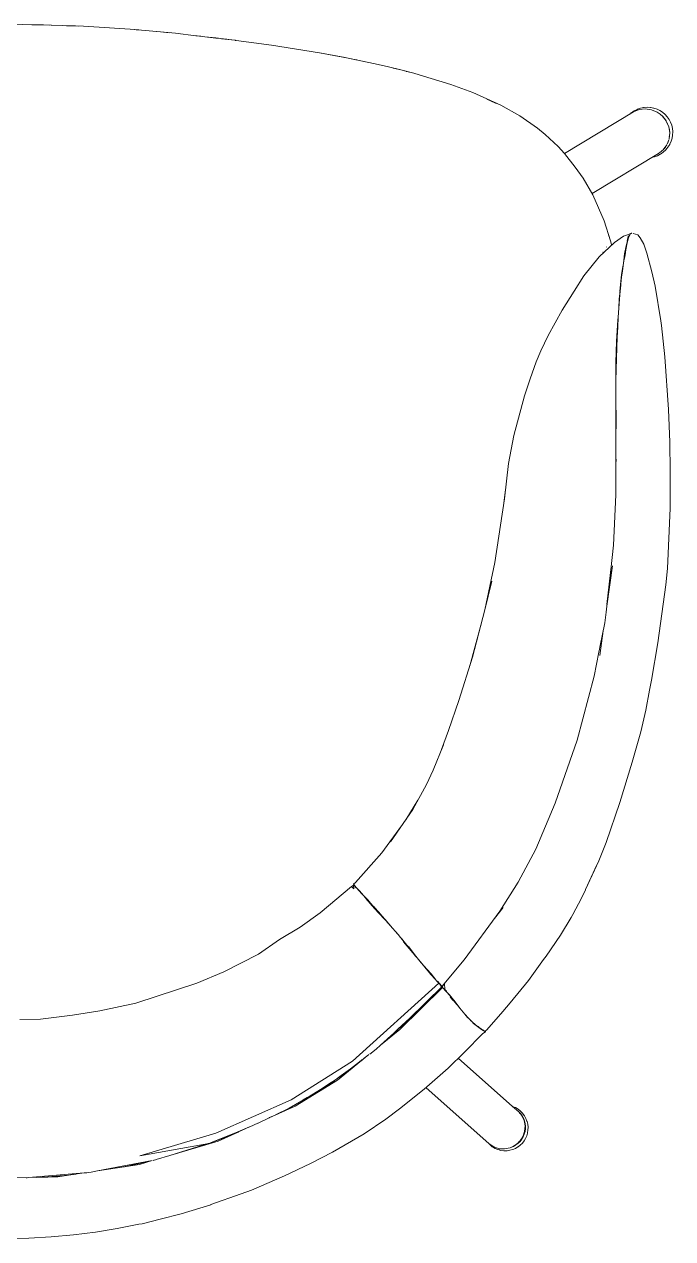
# Model space of a CAD drawing. Header units: millimetres. Extents: x 7998 to 72132, y -12523 to 5591.
# Drawn here: x 64995 to 65028.5, y -9745.3 to -9682.6 of the extents above; entities that cross this region are included whole.
import ezdxf

# ---------------------------------------------------------------- set-up
doc = ezdxf.new("R2010")
doc.units = ezdxf.units.MM
doc.layers.add('Xray_Furniture Temporary', color=23, linetype='Continuous', lineweight=15)

msp = doc.modelspace()

# ---------------------------------------------------------------- linework, layer by layer
at = {"layer": 'Xray_Furniture Temporary', "lineweight": 0}
for p, q in [((64994.451, -9682.589), (64995.412, -9682.609)), ((64995.721, -9682.618), (64995.412, -9682.609)), ((64995.721, -9682.618), (64996.023, -9682.618)), ((64996.418, -9682.636), (64995.751, -9682.618)), ((64996.322, -9682.633), (64996.023, -9682.618)), ((64996.43, -9682.639), (64996.418, -9682.636)), ((64998.092, -9682.688), (64996.43, -9682.639)), ((64997.676, -9682.67), (64997.217, -9682.662)), ((64997.676, -9682.67), (64997.834, -9682.681)), ((65000.498, -9682.847), (64998.092, -9682.688)), ((65000.498, -9682.847), (65000.701, -9682.863)), ((65000.727, -9682.866), (65000.701, -9682.863)), ((65000.82, -9682.871), (65000.727, -9682.866)), ((65000.937, -9682.882), (65000.82, -9682.871)), ((65000.951, -9682.883), (65000.937, -9682.882)), ((65001.083, -9682.897), (65000.951, -9682.883)), ((65002.839, -9683.052), (65001.083, -9682.897)), ((65001.484, -9682.932), (65002.071, -9682.973)), ((65002.071, -9682.973), (65002.53, -9683.024)), ((65002.839, -9683.052), (65003.899, -9683.177)), ((65003.972, -9683.185), (65003.899, -9683.177)), ((65004.086, -9683.199), (65003.972, -9683.185)), ((65004.115, -9683.202), (65004.086, -9683.199)), ((65004.156, -9683.206), (65004.115, -9683.202)), ((65004.357, -9683.23), (65004.156, -9683.206)), ((65004.923, -9683.283), (65004.357, -9683.23)), ((65004.357, -9683.23), (65004.932, -9683.299)), ((65004.923, -9683.283), (65005.268, -9683.334)), ((65005.063, -9683.312), (65004.932, -9683.299)), ((65005.063, -9683.312), (65005.223, -9683.334)), ((65005.223, -9683.334), (65005.268, -9683.334)), ((65005.396, -9683.353), (65005.223, -9683.334)), ((65005.287, -9683.334), (65005.268, -9683.334)), ((65005.287, -9683.334), (65005.333, -9683.341)), ((65005.396, -9683.353), (65005.333, -9683.341)), ((65005.333, -9683.341), (65005.49, -9683.357)), ((65005.396, -9683.353), (65005.443, -9683.36)), ((65005.562, -9683.373), (65005.443, -9683.36)), ((65005.562, -9683.373), (65005.49, -9683.357)), ((65005.606, -9683.379), (65005.562, -9683.373)), ((65005.739, -9683.394), (65005.606, -9683.379)), ((65005.757, -9683.397), (65005.739, -9683.394)), ((65005.932, -9683.417), (65005.757, -9683.397)), ((65005.937, -9683.418), (65005.932, -9683.417)), ((65005.977, -9683.423), (65005.937, -9683.418)), ((65007.806, -9683.673), (65005.977, -9683.423)), ((65010.292, -9684.071), (65007.806, -9683.673)), ((65010.292, -9684.071), (65011.522, -9684.295)), ((65010.292, -9684.071), (65011.765, -9684.334)), ((65011.522, -9684.295), (65013.157, -9684.64)), ((65012.169, -9684.423), (65011.765, -9684.334)), ((65012.169, -9684.423), (65012.215, -9684.431)), ((65012.215, -9684.431), (65012.334, -9684.459)), ((65013.157, -9684.64), (65012.334, -9684.459)), ((65013.236, -9684.656), (65013.157, -9684.64)), ((65013.788, -9684.773), (65013.236, -9684.656)), ((65014.557, -9684.954), (65013.788, -9684.773)), ((65014.557, -9684.954), (65014.093, -9684.851)), ((65015.026, -9685.082), (65014.557, -9684.954)), ((65014.557, -9684.954), (65014.936, -9685.065)), ((65014.767, -9685.022), (65014.874, -9685.047)), ((65014.936, -9685.065), (65015.026, -9685.082)), ((65015.026, -9685.082), (65015.157, -9685.122)), ((65015.443, -9685.194), (65015.157, -9685.122)), ((65017.072, -9685.695), (65015.443, -9685.194)), ((65018.209, -9686.12), (65017.072, -9685.695)), ((65018.209, -9686.12), (65018.938, -9686.446)), ((65018.934, -9686.456), (65019.35, -9686.643)), ((65019.652, -9686.775), (65018.938, -9686.446)), ((65019.421, -9686.674), (65019.35, -9686.643)), ((65019.652, -9686.775), (65020.639, -9687.322)), ((65021.558, -9687.96), (65020.639, -9687.322)), ((65026.515, -9687.119), (65022.95, -9689.261)), ((65026.356, -9687.214), (65026.401, -9687.173)), ((65026.413, -9687.163), (65026.401, -9687.173)), ((65026.548, -9687.067), (65026.413, -9687.163)), ((65026.515, -9687.119), (65026.807, -9686.997)), ((65026.696, -9686.991), (65026.548, -9687.067)), ((65026.714, -9686.983), (65026.696, -9686.991)), ((65026.714, -9686.983), (65026.871, -9686.927)), ((65026.807, -9686.997), (65027.123, -9686.957)), ((65027.033, -9686.892), (65026.871, -9686.927)), ((65027.033, -9686.892), (65027.057, -9686.889)), ((65027.057, -9686.889), (65027.222, -9686.876)), ((65027.123, -9686.957), (65027.442, -9687.001)), ((65027.222, -9686.876), (65027.388, -9686.886)), ((65027.388, -9686.886), (65027.411, -9686.89)), ((65027.551, -9686.917), (65027.411, -9686.89)), ((65027.442, -9687.001), (65027.741, -9687.126)), ((65027.551, -9686.917), (65027.572, -9686.921)), ((65027.729, -9686.974), (65027.572, -9686.921)), ((65027.879, -9687.046), (65027.729, -9686.974)), ((65027.741, -9687.126), (65027.846, -9687.206)), ((65027.888, -9687.234), (65027.846, -9687.206)), ((65027.888, -9687.234), (65027.872, -9687.226)), ((65028.017, -9687.138), (65027.879, -9687.046)), ((65027.886, -9687.237), (65027.888, -9687.234)), ((65027.932, -9687.272), (65027.888, -9687.234)), ((65027.888, -9687.234), (65027.902, -9687.248)), ((65027.932, -9687.272), (65028.001, -9687.324)), ((65028.001, -9687.324), (65028.198, -9687.574)), ((65028.144, -9687.246), (65028.017, -9687.138)), ((65028.03, -9687.362), (65028.115, -9687.456)), ((65028.144, -9687.246), (65028.151, -9687.254)), ((65028.151, -9687.254), (65028.261, -9687.375)), ((65021.945, -9688.276), (65021.558, -9687.96)), ((65028.115, -9687.456), (65028.08, -9687.425)), ((65028.115, -9687.456), (65028.108, -9687.461)), ((65028.198, -9687.574), (65028.115, -9687.456)), ((65028.115, -9687.456), (65028.138, -9687.499)), ((65028.203, -9687.581), (65028.206, -9687.587)), ((65028.279, -9687.728), (65028.206, -9687.587)), ((65028.206, -9687.587), (65028.334, -9687.88)), ((65028.279, -9687.728), (65028.246, -9687.678)), ((65028.354, -9687.51), (65028.261, -9687.375)), ((65028.269, -9687.732), (65028.279, -9687.728)), ((65028.334, -9687.88), (65028.279, -9687.728)), ((65028.279, -9687.728), (65028.293, -9687.787)), ((65028.334, -9687.88), (65028.369, -9688.033)), ((65028.334, -9687.88), (65028.385, -9688.191)), ((65028.369, -9688.033), (65028.349, -9687.977)), ((65028.43, -9687.655), (65028.354, -9687.51)), ((65028.486, -9687.809), (65028.43, -9687.655)), ((65028.486, -9687.809), (65028.522, -9687.969)), ((65028.522, -9687.969), (65028.539, -9688.131)), ((65022.618, -9688.897), (65021.945, -9688.276)), ((65028.34, -9688.552), (65028.248, -9688.792)), ((65028.34, -9688.552), (65028.309, -9688.655)), ((65028.309, -9688.655), (65028.316, -9688.614)), ((65028.354, -9688.505), (65028.352, -9688.52)), ((65028.384, -9688.205), (65028.354, -9688.505)), ((65028.354, -9688.505), (65028.38, -9688.349)), ((65028.369, -9688.033), (65028.358, -9688.035)), ((65028.38, -9688.349), (65028.364, -9688.402)), ((65028.369, -9688.033), (65028.368, -9688.095)), ((65028.385, -9688.191), (65028.369, -9688.033)), ((65028.37, -9688.348), (65028.38, -9688.349)), ((65028.38, -9688.349), (65028.375, -9688.296)), ((65028.38, -9688.349), (65028.384, -9688.205)), ((65028.385, -9688.201), (65028.384, -9688.205)), ((65028.385, -9688.201), (65028.385, -9688.191)), ((65028.46, -9688.633), (65028.508, -9688.474)), ((65028.508, -9688.474), (65028.534, -9688.31)), ((65028.534, -9688.31), (65028.54, -9688.144)), ((65028.54, -9688.144), (65028.539, -9688.131)), ((65022.948, -9689.258), (65022.618, -9688.897)), ((65027.886, -9689.202), (65027.802, -9689.268)), ((65027.886, -9689.202), (65027.951, -9689.156)), ((65027.916, -9689.299), (65028.051, -9689.203)), ((65027.951, -9689.156), (65027.931, -9689.167)), ((65027.951, -9689.156), (65027.948, -9689.153)), ((65027.985, -9689.125), (65027.951, -9689.156)), ((65027.951, -9689.156), (65027.963, -9689.142)), ((65028.05, -9689.073), (65027.985, -9689.125)), ((65028.238, -9688.818), (65028.05, -9689.073)), ((65028.051, -9689.203), (65028.173, -9689.089)), ((65028.09, -9689.019), (65028.163, -9688.931)), ((65028.163, -9688.931), (65028.137, -9688.955)), ((65028.16, -9688.928), (65028.163, -9688.931)), ((65028.163, -9688.931), (65028.205, -9688.863)), ((65028.163, -9688.931), (65028.176, -9688.902)), ((65028.173, -9689.089), (65028.19, -9689.073)), ((65028.19, -9689.073), (65028.295, -9688.945)), ((65028.248, -9688.792), (65028.309, -9688.655)), ((65028.309, -9688.655), (65028.285, -9688.695)), ((65028.383, -9688.804), (65028.295, -9688.945)), ((65028.309, -9688.655), (65028.302, -9688.652)), ((65028.383, -9688.804), (65028.393, -9688.784)), ((65028.393, -9688.784), (65028.46, -9688.633)), ((65023.502, -9689.972), (65022.948, -9689.258)), ((65027.802, -9689.268), (65024.371, -9691.33)), ((65027.579, -9689.445), (65027.467, -9689.469)), ((65027.579, -9689.445), (65027.594, -9689.441)), ((65027.594, -9689.441), (65027.751, -9689.385)), ((65027.751, -9689.385), (65027.898, -9689.309)), ((65027.898, -9689.309), (65027.916, -9689.299)), ((65023.502, -9689.972), (65023.908, -9690.535)), ((65024.409, -9691.395), (65023.908, -9690.535)), ((65025.006, -9692.751), (65024.409, -9691.395)), ((65025.006, -9692.751), (65025.326, -9693.774)), ((65025.213, -9693.462), (65025.233, -9693.53)), ((65025.993, -9693.544), (65025.525, -9693.858)), ((65025.993, -9693.544), (65026.254, -9693.447)), ((65026.243, -9693.563), (65026.192, -9693.757)), ((65026.249, -9693.624), (65026.192, -9693.892)), ((65026.309, -9693.496), (65026.243, -9693.563)), ((65026.353, -9693.403), (65026.249, -9693.624)), ((65026.353, -9693.403), (65026.254, -9693.447)), ((65026.393, -9693.384), (65026.353, -9693.403)), ((65026.393, -9693.384), (65026.415, -9693.387)), ((65026.393, -9693.384), (65026.398, -9693.394)), ((65026.415, -9693.387), (65026.403, -9693.4)), ((65026.419, -9693.399), (65026.403, -9693.4)), ((65026.415, -9693.387), (65026.419, -9693.399)), ((65026.504, -9693.394), (65026.735, -9693.467)), ((65026.735, -9693.467), (65026.863, -9693.616)), ((65027.044, -9693.956), (65026.863, -9693.616)), ((65025.525, -9693.858), (65024.747, -9694.603)), ((65025.122, -9694.094), (65025.111, -9694.099)), ((65025.112, -9694.103), (65025.123, -9694.097)), ((65025.385, -9693.972), (65025.326, -9693.774)), ((65025.374, -9693.977), (65025.385, -9693.972)), ((65025.375, -9693.981), (65025.385, -9693.972)), ((65025.385, -9693.972), (65025.415, -9693.963)), ((65026.142, -9694.04), (65026.05, -9694.447)), ((65026.083, -9694.394), (65026.116, -9694.229)), ((65026.102, -9694.347), (65026.153, -9694.075)), ((65026.116, -9694.229), (65026.145, -9694.09)), ((65026.142, -9694.04), (65026.195, -9693.762)), ((65026.145, -9694.09), (65026.153, -9694.075)), ((65026.153, -9694.075), (65026.171, -9693.974)), ((65026.171, -9693.974), (65026.192, -9693.892)), ((65026.195, -9693.762), (65026.192, -9693.757)), ((65026.223, -9693.746), (65026.195, -9693.762)), ((65026.221, -9693.721), (65026.229, -9693.716)), ((65027.044, -9693.956), (65027.211, -9694.413)), ((65024.747, -9694.603), (65023.954, -9695.584)), ((65024.937, -9694.366), (65024.945, -9694.362)), ((65024.949, -9694.369), (65024.937, -9694.374)), ((65026.019, -9694.808), (65025.98, -9695.058)), ((65026.05, -9694.447), (65025.988, -9694.925)), ((65025.988, -9694.925), (65026.01, -9694.806)), ((65026.01, -9694.806), (65026.048, -9694.586)), ((65026.057, -9694.587), (65026.019, -9694.808)), ((65026.048, -9694.586), (65026.083, -9694.394)), ((65026.092, -9694.395), (65026.057, -9694.587)), ((65026.102, -9694.347), (65026.092, -9694.395)), ((65027.211, -9694.413), (65027.458, -9695.378)), ((65025.891, -9695.52), (65025.814, -9696.401)), ((65025.891, -9695.52), (65025.964, -9695.108)), ((65025.892, -9695.651), (65025.964, -9695.108)), ((65025.941, -9695.339), (65025.901, -9695.653)), ((65025.98, -9695.058), (65025.941, -9695.339)), ((65025.964, -9695.108), (65025.971, -9695.056)), ((65025.971, -9695.056), (65025.988, -9694.925)), ((65027.634, -9696.12), (65027.458, -9695.378)), ((65023.444, -9696.384), (65023.954, -9695.584)), ((65025.892, -9695.651), (65025.803, -9696.507)), ((65025.856, -9696.066), (65025.825, -9696.382)), ((65025.851, -9696.052), (65025.856, -9696.066)), ((65025.863, -9695.999), (65025.856, -9696.066)), ((65025.863, -9695.999), (65025.858, -9695.978)), ((65025.901, -9695.653), (65025.863, -9695.999)), ((65027.92, -9697.919), (65027.634, -9696.12)), ((65023.444, -9696.384), (65022.827, -9697.36)), ((65025.781, -9696.799), (65025.805, -9696.515)), ((65025.789, -9696.647), (65025.781, -9696.799)), ((65025.805, -9696.515), (65025.789, -9696.647)), ((65025.825, -9696.382), (65025.79, -9696.8)), ((65025.805, -9696.515), (65025.803, -9696.507)), ((65025.812, -9696.541), (65025.805, -9696.515)), ((65022.11, -9698.664), (65022.827, -9697.36)), ((65025.717, -9697.73), (65025.748, -9697.25)), ((65025.757, -9697.251), (65025.726, -9697.731)), ((65025.748, -9697.25), (65025.781, -9696.799)), ((65025.79, -9696.8), (65025.757, -9697.251)), ((65025.704, -9697.887), (65025.643, -9698.959)), ((65025.704, -9697.887), (65025.69, -9698.234)), ((65025.726, -9697.731), (65025.698, -9698.235)), ((65025.704, -9697.887), (65025.717, -9697.73)), ((65027.92, -9697.919), (65027.952, -9698.158)), ((65021.723, -9699.471), (65022.11, -9698.664)), ((65025.685, -9698.319), (65025.643, -9699.301)), ((65025.698, -9698.235), (65025.673, -9698.76)), ((65025.685, -9698.319), (65025.69, -9698.234)), ((65028.133, -9699.771), (65027.952, -9698.158)), ((65025.643, -9698.959), (65025.594, -9700.08)), ((65025.646, -9699.229), (65025.653, -9699.269)), ((65025.673, -9698.76), (65025.652, -9699.302)), ((65021.481, -9700.028), (65021.723, -9699.471)), ((65025.633, -9699.857), (65025.619, -9700.421)), ((65025.643, -9699.301), (65025.633, -9699.857)), ((65025.652, -9699.317), (65025.633, -9699.857)), ((65025.652, -9699.302), (65025.651, -9699.311)), ((65025.651, -9699.311), (65025.652, -9699.317)), ((65028.133, -9699.771), (65028.325, -9702.489)), ((65021.166, -9700.906), (65021.481, -9700.028)), ((65025.594, -9700.08), (65025.602, -9701.154)), ((65025.619, -9700.421), (65025.609, -9700.991)), ((65020.874, -9701.789), (65021.166, -9700.906)), ((65025.609, -9700.991), (65025.602, -9701.565)), ((65025.609, -9700.991), (65025.602, -9701.154)), ((65025.602, -9701.154), (65025.602, -9701.565)), ((65020.33, -9703.831), (65020.874, -9701.789)), ((65025.602, -9701.565), (65025.599, -9702.144)), ((65025.599, -9702.144), (65025.597, -9702.726)), ((65025.597, -9702.726), (65025.595, -9702.752)), ((65025.595, -9702.752), (65025.597, -9703.311)), ((65025.596, -9704.488), (65025.623, -9702.535)), ((65028.325, -9702.489), (65028.39, -9704.175)), ((65025.597, -9703.311), (65025.596, -9704.488)), ((65020.33, -9703.831), (65020.058, -9705.284)), ((65028.39, -9704.175), (65028.409, -9705.692)), ((65025.598, -9704.658), (65025.595, -9704.803)), ((65025.595, -9704.865), (65025.595, -9704.803)), ((65025.595, -9704.865), (65025.597, -9705.019)), ((65025.596, -9704.488), (65025.598, -9704.658)), ((65019.841, -9707.109), (65020.058, -9705.284)), ((65025.597, -9705.278), (65025.595, -9705.219)), ((65025.595, -9706.903), (65025.595, -9705.29)), ((65025.597, -9705.019), (65025.597, -9705.208)), ((65025.621, -9705.06), (65025.597, -9705.208)), ((65025.597, -9705.278), (65025.621, -9705.12)), ((65028.403, -9707.589), (65028.409, -9705.692)), ((65019.895, -9706.655), (65019.789, -9707.452)), ((65019.348, -9710.395), (65019.841, -9707.109)), ((65025.475, -9709.508), (65025.595, -9706.903)), ((65028.403, -9707.589), (65028.263, -9710.708)), ((65025.475, -9709.508), (65025.256, -9711.572)), ((65019.348, -9710.395), (65018.836, -9712.846)), ((65025.423, -9710.568), (65025.127, -9712.655)), ((65025.373, -9710.471), (65025.138, -9712.575)), ((65025.373, -9710.471), (65025.342, -9710.823)), ((65025.342, -9710.823), (65025.264, -9711.573)), ((65028.179, -9711.561), (65028.263, -9710.708)), ((65018.836, -9712.846), (65019.19, -9711.369)), ((65025.256, -9711.572), (65025.138, -9712.575)), ((65025.264, -9711.573), (65025.171, -9712.346)), ((65028.179, -9711.561), (65027.775, -9714.557)), ((65018.836, -9712.846), (65018.185, -9715.3)), ((65025.093, -9712.964), (65025.028, -9713.514)), ((65025.127, -9712.655), (65025.093, -9712.964)), ((65018.655, -9713.528), (65018.049, -9715.736)), ((65024.78, -9714.77), (65025.028, -9713.514)), ((65024.947, -9713.927), (65024.766, -9715.206)), ((65024.761, -9714.875), (65024.729, -9715.029)), ((65024.78, -9714.77), (65024.761, -9714.875)), ((65027.775, -9714.557), (65027.441, -9716.485)), ((65017.489, -9717.534), (65018.185, -9715.3)), ((65024.484, -9716.269), (65024.729, -9715.029)), ((65024.484, -9716.269), (65023.603, -9719.59)), ((65027.441, -9716.485), (65027.345, -9717.007)), ((65027.345, -9717.007), (65027.143, -9718.025)), ((65017.489, -9717.534), (65016.96, -9719.081)), ((65026.893, -9719.151), (65027.143, -9718.025)), ((65016.594, -9720.071), (65016.96, -9719.081)), ((65026.446, -9720.725), (65026.893, -9719.151)), ((65016.692, -9719.832), (65016.163, -9721.136)), ((65023.603, -9719.59), (65022.462, -9722.847)), ((65016.163, -9721.136), (65015.822, -9721.872)), ((65026.446, -9720.725), (65025.81, -9722.798)), ((65015.115, -9723.161), (65015.822, -9721.872)), ((65015.373, -9722.69), (65014.744, -9723.699)), ((65021.473, -9725.219), (65022.462, -9722.847)), ((65025.093, -9724.879), (65025.81, -9722.798)), ((65013.961, -9724.834), (65015.115, -9723.161)), ((65014.532, -9724.006), (65013.503, -9725.412)), ((65025.093, -9724.879), (65024.729, -9725.821)), ((65013.503, -9725.412), (65012.154, -9726.944)), ((65020.554, -9726.92), (65021.473, -9725.219)), ((65024.033, -9727.309), (65024.729, -9725.821)), ((65024.033, -9727.309), (65024.623, -9726.034)), ((65011.942, -9727.139), (65010.322, -9728.507)), ((65012.042, -9727.074), (65011.942, -9727.139)), ((65011.942, -9727.139), (65012.055, -9727.268)), ((65012.042, -9727.074), (65012.061, -9727.078)), ((65012.055, -9727.268), (65012.042, -9727.074)), ((65012.057, -9727.089), (65012.042, -9727.074)), ((65012.154, -9726.944), (65012.047, -9727.029)), ((65012.067, -9727.064), (65012.047, -9727.029)), ((65012.057, -9727.089), (65012.061, -9727.078)), ((65012.079, -9727.104), (65012.057, -9727.089)), ((65012.061, -9727.078), (65012.079, -9727.104)), ((65012.086, -9727.098), (65012.061, -9727.078)), ((65012.067, -9727.064), (65012.094, -9727.099)), ((65012.067, -9727.072), (65012.067, -9727.064)), ((65012.067, -9727.072), (65012.094, -9727.099)), ((65012.086, -9727.098), (65012.067, -9727.072)), ((65012.071, -9727.059), (65012.164, -9727.175)), ((65012.079, -9727.104), (65012.107, -9727.136)), ((65012.087, -9727.105), (65012.086, -9727.098)), ((65012.13, -9727.15), (65012.087, -9727.105)), ((65012.094, -9727.099), (65012.119, -9727.119)), ((65012.181, -9727.208), (65012.107, -9727.136)), ((65012.119, -9727.119), (65012.145, -9727.152)), ((65012.133, -9727.152), (65012.13, -9727.15)), ((65012.138, -9727.158), (65012.133, -9727.152)), ((65012.181, -9727.208), (65012.138, -9727.158)), ((65012.145, -9727.152), (65012.149, -9727.156)), ((65012.22, -9727.233), (65012.164, -9727.175)), ((65012.164, -9727.175), (65012.193, -9727.198)), ((65012.193, -9727.198), (65012.22, -9727.233)), ((65012.313, -9727.347), (65012.213, -9727.239)), ((65012.22, -9727.233), (65012.32, -9727.341)), ((65012.313, -9727.347), (65012.22, -9727.233)), ((65012.357, -9727.392), (65012.313, -9727.347)), ((65012.32, -9727.341), (65012.365, -9727.386)), ((65012.438, -9727.482), (65012.357, -9727.392)), ((65012.365, -9727.386), (65012.444, -9727.476)), ((65012.46, -9727.513), (65012.438, -9727.482)), ((65012.444, -9727.476), (65012.594, -9727.639)), ((65012.46, -9727.513), (65012.507, -9727.566)), ((65019.603, -9728.419), (65020.554, -9726.92)), ((65024.025, -9727.323), (65023.832, -9727.741)), ((65024.025, -9727.323), (65024.033, -9727.309)), ((65012.536, -9727.598), (65012.507, -9727.566)), ((65012.587, -9727.646), (65012.536, -9727.598)), ((65012.536, -9727.598), (65012.675, -9727.757)), ((65012.69, -9727.761), (65012.587, -9727.646)), ((65012.594, -9727.639), (65012.763, -9727.825)), ((65012.675, -9727.757), (65012.684, -9727.767)), ((65012.684, -9727.767), (65012.828, -9727.917)), ((65012.684, -9727.767), (65013.131, -9728.277)), ((65012.729, -9727.801), (65012.69, -9727.761)), ((65012.756, -9727.831), (65012.729, -9727.801)), ((65012.756, -9727.831), (65013.131, -9728.277)), ((65012.864, -9727.941), (65012.756, -9727.831)), ((65012.763, -9727.825), (65012.864, -9727.941)), ((65012.908, -9727.998), (65012.828, -9727.917)), ((65012.907, -9727.981), (65012.864, -9727.941)), ((65012.914, -9727.992), (65012.907, -9727.981)), ((65012.908, -9727.998), (65012.94, -9728.034)), ((65012.914, -9727.992), (65012.942, -9728.021)), ((65013.133, -9728.248), (65012.94, -9728.034)), ((65012.94, -9728.034), (65013.05, -9728.142)), ((65012.942, -9728.021), (65012.946, -9728.028)), ((65012.946, -9728.028), (65013.05, -9728.142)), ((65013.05, -9728.142), (65013.086, -9728.178)), ((65023.832, -9727.741), (65023.371, -9728.586)), ((65009.289, -9729.253), (65010.322, -9728.507)), ((65013.086, -9728.178), (65013.139, -9728.241)), ((65013.879, -9729.098), (65013.131, -9728.277)), ((65013.33, -9728.467), (65013.133, -9728.248)), ((65013.139, -9728.241), (65013.337, -9728.461)), ((65013.527, -9728.687), (65013.33, -9728.467)), ((65013.337, -9728.461), (65013.533, -9728.681)), ((65013.424, -9728.55), (65013.337, -9728.461)), ((65013.533, -9728.681), (65013.424, -9728.55)), ((65013.717, -9728.902), (65013.527, -9728.687)), ((65013.533, -9728.681), (65013.676, -9728.843)), ((65019.603, -9728.419), (65017.77, -9730.943)), ((65019.21, -9728.959), (65019.773, -9728.231)), ((65022.74, -9729.664), (65023.284, -9728.739)), ((65023.284, -9728.739), (65023.371, -9728.586)), ((65008.216, -9729.887), (65009.289, -9729.253)), ((65013.867, -9729.075), (65013.676, -9728.843)), ((65013.867, -9729.075), (65013.717, -9728.902)), ((65013.82, -9729.033), (65013.867, -9729.075)), ((65013.874, -9729.081), (65013.867, -9729.075)), ((65013.895, -9729.106), (65013.874, -9729.081)), ((65013.925, -9729.14), (65013.879, -9729.098)), ((65013.879, -9729.098), (65014.057, -9729.293)), ((65013.914, -9729.119), (65013.895, -9729.106)), ((65013.925, -9729.14), (65013.895, -9729.106)), ((65014.057, -9729.293), (65013.947, -9729.161)), ((65014.206, -9729.468), (65014.057, -9729.293)), ((65007.132, -9730.643), (65008.216, -9729.887)), ((65014.344, -9729.632), (65014.206, -9729.468)), ((65014.304, -9729.571), (65014.206, -9729.468)), ((65014.304, -9729.571), (65014.35, -9729.626)), ((65014.474, -9729.789), (65014.344, -9729.632)), ((65014.35, -9729.626), (65014.367, -9729.644)), ((65014.367, -9729.644), (65014.48, -9729.783)), ((65014.57, -9729.906), (65014.474, -9729.789)), ((65014.48, -9729.783), (65014.534, -9729.849)), ((65014.534, -9729.849), (65014.73, -9730.087)), ((65014.598, -9729.936), (65014.57, -9729.906)), ((65014.599, -9729.942), (65014.598, -9729.936)), ((65014.978, -9730.406), (65014.599, -9729.942)), ((65014.624, -9730.013), (65014.978, -9730.406)), ((65014.624, -9730.013), (65015.114, -9730.573)), ((65022.74, -9729.664), (65021.997, -9730.747)), ((65005.338, -9731.549), (65007.132, -9730.643)), ((65014.984, -9730.4), (65014.73, -9730.087)), ((65015.216, -9730.676), (65014.884, -9730.25)), ((65015.114, -9730.573), (65014.978, -9730.406)), ((65014.984, -9730.4), (65015.121, -9730.567)), ((65015.12, -9730.584), (65015.114, -9730.573)), ((65015.256, -9730.745), (65015.12, -9730.584)), ((65015.121, -9730.567), (65015.216, -9730.676)), ((65015.216, -9730.676), (65015.262, -9730.739)), ((65015.326, -9730.831), (65015.256, -9730.745)), ((65015.262, -9730.739), (65015.405, -9730.912)), ((65015.326, -9730.831), (65015.969, -9731.6)), ((65015.405, -9730.912), (65015.547, -9731.084)), ((65015.547, -9731.084), (65015.593, -9731.139)), ((65015.593, -9731.139), (65015.667, -9731.23)), ((65016.054, -9731.653), (65015.667, -9731.23)), ((65015.805, -9731.392), (65015.667, -9731.23)), ((65016.622, -9732.297), (65017.77, -9730.943)), ((65021.088, -9731.997), (65021.866, -9730.922)), ((65021.997, -9730.747), (65021.866, -9730.922)), ((65005.338, -9731.549), (65003.942, -9732.133)), ((65015.805, -9731.392), (65015.818, -9731.408)), ((65015.818, -9731.408), (65016.053, -9731.684)), ((65016.046, -9731.69), (65015.969, -9731.6)), ((65016.101, -9731.757), (65016.046, -9731.69)), ((65016.053, -9731.684), (65016.149, -9731.795)), ((65016.054, -9731.653), (65016.304, -9731.97)), ((65016.054, -9731.653), (65016.232, -9731.89)), ((65016.142, -9731.801), (65016.101, -9731.757)), ((65016.168, -9731.831), (65016.142, -9731.801)), ((65016.149, -9731.795), (65016.232, -9731.89)), ((65016.451, -9732.139), (65016.168, -9731.831)), ((65016.232, -9731.89), (65016.304, -9731.97)), ((65001.905, -9732.817), (65003.942, -9732.133)), ((65016.451, -9732.139), (65011.996, -9736.169)), ((65016.636, -9732.363), (65014.445, -9734.531)), ((65016.579, -9732.37), (65015.85, -9733.074)), ((65016.379, -9732.045), (65016.371, -9732.053)), ((65016.379, -9732.045), (65016.502, -9732.168)), ((65016.566, -9732.276), (65016.451, -9732.139)), ((65016.502, -9732.168), (65016.578, -9732.256)), ((65016.562, -9732.333), (65016.575, -9732.315)), ((65016.578, -9732.332), (65016.562, -9732.333)), ((65016.57, -9732.275), (65016.566, -9732.276)), ((65016.578, -9732.256), (65016.57, -9732.275)), ((65016.57, -9732.275), (65016.574, -9732.279)), ((65016.574, -9732.279), (65016.598, -9732.272)), ((65016.575, -9732.315), (65016.577, -9732.283)), ((65016.575, -9732.315), (65016.578, -9732.332)), ((65016.622, -9732.297), (65016.577, -9732.283)), ((65016.598, -9732.272), (65016.578, -9732.256)), ((65016.578, -9732.332), (65016.579, -9732.37)), ((65016.622, -9732.297), (65016.598, -9732.272)), ((65016.609, -9732.328), (65016.639, -9732.359)), ((65016.636, -9732.363), (65016.609, -9732.328)), ((65016.723, -9732.178), (65016.613, -9732.324)), ((65016.613, -9732.324), (65016.627, -9732.334)), ((65016.627, -9732.334), (65016.723, -9732.178)), ((65016.639, -9732.359), (65016.636, -9732.363)), ((65016.639, -9732.359), (65016.852, -9732.585)), ((65016.743, -9732.155), (65016.77, -9732.464)), ((65016.77, -9732.464), (65016.843, -9732.562)), ((65021.088, -9731.997), (65020.139, -9733.154)), ((64998.942, -9733.564), (65000.801, -9733.173)), ((65001.905, -9732.817), (65000.801, -9733.173)), ((65015.85, -9733.074), (65015.716, -9733.206)), ((65016.843, -9732.562), (65016.891, -9732.618)), ((65016.852, -9732.585), (65016.997, -9732.757)), ((65016.891, -9732.618), (65016.944, -9732.68)), ((65016.944, -9732.68), (65017.003, -9732.75)), ((65017.061, -9732.834), (65016.997, -9732.757)), ((65017.003, -9732.75), (65017.067, -9732.827)), ((65017.2, -9733.034), (65017.046, -9732.859)), ((65017.13, -9732.919), (65017.061, -9732.834)), ((65017.067, -9732.827), (65017.136, -9732.913)), ((65017.136, -9732.913), (65017.204, -9732.997)), ((65017.197, -9733.003), (65017.204, -9732.997)), ((65017.2, -9733.034), (65017.212, -9733.022)), ((65017.201, -9733.008), (65017.207, -9733.002)), ((65017.206, -9733.013), (65017.201, -9733.008)), ((65017.203, -9733.037), (65017.212, -9733.022)), ((65017.368, -9733.219), (65017.203, -9733.037)), ((65017.212, -9733.022), (65017.206, -9733.013)), ((65017.207, -9733.002), (65017.211, -9732.998)), ((65017.211, -9733.007), (65017.222, -9733.012)), ((65017.212, -9733.022), (65017.218, -9733.015)), ((65017.285, -9733.114), (65017.212, -9733.022)), ((65017.218, -9733.015), (65017.225, -9733.016)), ((65017.225, -9733.016), (65017.291, -9733.107)), ((65017.368, -9733.219), (65017.285, -9733.114)), ((65017.459, -9733.32), (65017.291, -9733.107)), ((65019.755, -9733.611), (65020.139, -9733.154)), ((64997.526, -9733.798), (64995.864, -9734.001)), ((64997.526, -9733.798), (64998.942, -9733.564)), ((65015.716, -9733.206), (65014.947, -9733.946)), ((65015.35, -9733.567), (65014.953, -9733.953)), ((65015.716, -9733.206), (65015.35, -9733.567)), ((65017.408, -9733.269), (65017.368, -9733.219)), ((65017.408, -9733.269), (65017.413, -9733.276)), ((65017.545, -9733.428), (65017.413, -9733.276)), ((65017.459, -9733.32), (65017.545, -9733.428)), ((65017.545, -9733.428), (65017.63, -9733.534)), ((65017.63, -9733.534), (65017.715, -9733.638)), ((65017.715, -9733.638), (65017.797, -9733.735)), ((65017.797, -9733.735), (65017.875, -9733.825)), ((65017.873, -9733.836), (65017.797, -9733.735)), ((65019.755, -9733.611), (65018.931, -9734.545)), ((64995.864, -9734.001), (64994.805, -9734.012)), ((65014.543, -9734.338), (65014.122, -9734.721)), ((65014.338, -9734.512), (65014.537, -9734.331)), ((65014.537, -9734.331), (65014.947, -9733.946)), ((65014.953, -9733.953), (65014.543, -9734.338)), ((65017.945, -9733.915), (65017.873, -9733.836)), ((65017.941, -9733.919), (65017.873, -9733.836)), ((65018.017, -9733.992), (65017.941, -9733.919)), ((65018.017, -9733.992), (65017.945, -9733.915)), ((65017.951, -9733.909), (65018.023, -9733.985)), ((65018.023, -9733.985), (65018.093, -9734.056)), ((65018.155, -9734.128), (65018.087, -9734.063)), ((65018.093, -9734.056), (65018.161, -9734.122)), ((65018.221, -9734.189), (65018.155, -9734.128)), ((65018.249, -9734.233), (65018.155, -9734.128)), ((65018.161, -9734.122), (65018.227, -9734.183)), ((65018.285, -9734.246), (65018.221, -9734.189)), ((65018.227, -9734.183), (65018.291, -9734.239)), ((65018.659, -9734.542), (65018.249, -9734.233)), ((65018.348, -9734.298), (65018.285, -9734.246)), ((65018.291, -9734.239), (65018.354, -9734.292)), ((65018.411, -9734.348), (65018.348, -9734.298)), ((65018.354, -9734.292), (65018.417, -9734.341)), ((65018.472, -9734.393), (65018.411, -9734.348)), ((65018.417, -9734.341), (65018.478, -9734.387)), ((65018.53, -9734.435), (65018.472, -9734.393)), ((65018.478, -9734.387), (65018.536, -9734.429)), ((65018.585, -9734.473), (65018.53, -9734.435)), ((65018.536, -9734.429), (65018.591, -9734.467)), ((65014.445, -9734.531), (65013.443, -9735.346)), ((65013.965, -9734.86), (65013.443, -9735.346)), ((65014.122, -9734.721), (65013.965, -9734.86)), ((65014.338, -9734.512), (65014.122, -9734.721)), ((65018.73, -9734.745), (65017.78, -9735.71)), ((65018.637, -9734.507), (65018.585, -9734.473)), ((65018.591, -9734.467), (65018.599, -9734.472)), ((65018.599, -9734.472), (65018.627, -9734.493)), ((65018.683, -9734.536), (65018.627, -9734.493)), ((65018.683, -9734.536), (65018.637, -9734.507)), ((65018.867, -9734.655), (65018.659, -9734.542)), ((65018.724, -9734.561), (65018.683, -9734.536)), ((65018.759, -9734.58), (65018.724, -9734.561)), ((65018.867, -9734.655), (65018.73, -9734.745)), ((65018.784, -9734.593), (65018.759, -9734.58)), ((65018.84, -9734.628), (65018.784, -9734.593)), ((65018.848, -9734.62), (65018.931, -9734.545)), ((65018.848, -9734.62), (65018.867, -9734.655)), ((65012.892, -9735.802), (65013.221, -9735.551)), ((65013.437, -9735.35), (65013.221, -9735.551)), ((65011.996, -9736.169), (65008.817, -9738.163)), ((65012.842, -9735.835), (65011.217, -9737.156)), ((65012.366, -9736.207), (65011.217, -9737.156)), ((65011.894, -9736.56), (65012.361, -9736.2)), ((65011.894, -9736.56), (65012.366, -9736.207)), ((65012.366, -9736.207), (65011.899, -9736.568)), ((65012.361, -9736.2), (65012.473, -9736.11)), ((65012.475, -9736.119), (65012.366, -9736.207)), ((65012.616, -9736.003), (65012.483, -9736.113)), ((65012.483, -9736.113), (65012.62, -9736.008)), ((65017.78, -9735.71), (65016.931, -9736.528)), ((65020.26, -9738.508), (65017.461, -9736.018)), ((65011.41, -9736.926), (65010.893, -9737.284)), ((65011.194, -9737.065), (65011.405, -9736.919)), ((65011.405, -9736.919), (65011.894, -9736.56)), ((65011.899, -9736.568), (65011.41, -9736.926)), ((65016.931, -9736.528), (65015.691, -9737.62)), ((65011.217, -9737.156), (65009.026, -9738.503)), ((65011.217, -9737.156), (65009.366, -9738.221)), ((65010.337, -9737.635), (65010.888, -9737.276)), ((65010.893, -9737.284), (65010.341, -9737.642)), ((65010.888, -9737.276), (65010.973, -9737.218)), ((65010.973, -9737.218), (65011.107, -9737.13)), ((65011.107, -9737.13), (65011.194, -9737.065)), ((65019.052, -9740.451), (65015.781, -9737.541)), ((65008.817, -9738.163), (65004.935, -9739.901)), ((65009.448, -9738.174), (65009.644, -9738.054)), ((65009.644, -9738.054), (65009.746, -9737.995)), ((65009.746, -9737.995), (65010.337, -9737.635)), ((65010.341, -9737.642), (65009.82, -9737.96)), ((65014.425, -9738.643), (65015.691, -9737.62)), ((65007.685, -9739.108), (65009.026, -9738.503)), ((65008.005, -9738.948), (65008.725, -9738.609)), ((65008.725, -9738.609), (65009.366, -9738.221)), ((65013.714, -9739.167), (65014.425, -9738.643)), ((65020.268, -9738.51), (65020.26, -9738.508)), ((65020.405, -9738.568), (65020.268, -9738.51)), ((65020.467, -9738.692), (65020.268, -9738.51)), ((65020.405, -9738.568), (65020.418, -9738.574)), ((65020.418, -9738.574), (65020.547, -9738.649)), ((65020.467, -9738.692), (65020.479, -9738.699)), ((65020.479, -9738.699), (65020.471, -9738.696)), ((65020.478, -9738.701), (65020.479, -9738.699)), ((65020.479, -9738.699), (65020.589, -9738.785)), ((65020.548, -9738.764), (65020.479, -9738.699)), ((65020.479, -9738.699), (65020.511, -9738.731)), ((65020.547, -9738.649), (65020.665, -9738.741)), ((65020.568, -9738.779), (65020.548, -9738.764)), ((65020.568, -9738.779), (65020.584, -9738.791)), ((65020.589, -9738.785), (65020.584, -9738.791)), ((65020.584, -9738.791), (65020.615, -9738.828)), ((65020.589, -9738.785), (65020.686, -9738.885)), ((65020.615, -9738.828), (65020.629, -9738.851)), ((65020.686, -9738.885), (65020.615, -9738.828)), ((65020.665, -9738.741), (65020.679, -9738.753)), ((65020.679, -9738.753), (65020.783, -9738.861)), ((65006.693, -9739.557), (65007.094, -9739.376)), ((65007.111, -9739.368), (65007.682, -9739.1)), ((65007.111, -9739.368), (65007.654, -9739.123)), ((65007.685, -9739.108), (65007.654, -9739.123)), ((65007.682, -9739.1), (65007.706, -9739.088)), ((65007.988, -9738.956), (65007.685, -9739.108)), ((65007.706, -9739.088), (65007.988, -9738.956)), ((65012.588, -9739.927), (65013.714, -9739.167)), ((65020.629, -9738.851), (65020.673, -9738.896)), ((65020.686, -9738.885), (65020.673, -9738.896)), ((65020.673, -9738.896), (65020.719, -9738.959)), ((65020.768, -9738.997), (65020.686, -9738.885)), ((65020.686, -9738.885), (65020.731, -9738.965)), ((65020.736, -9738.978), (65020.719, -9738.959)), ((65020.719, -9738.959), (65020.731, -9738.965)), ((65020.731, -9738.965), (65020.736, -9738.978)), ((65020.741, -9738.989), (65020.736, -9738.978)), ((65020.746, -9738.99), (65020.741, -9738.989)), ((65020.754, -9739.007), (65020.746, -9738.99)), ((65020.746, -9738.99), (65020.762, -9739.002)), ((65020.821, -9739.128), (65020.754, -9739.007)), ((65020.859, -9739.235), (65020.754, -9739.007)), ((65020.762, -9739.002), (65020.768, -9738.997)), ((65020.762, -9739.002), (65020.821, -9739.128)), ((65020.768, -9738.997), (65020.836, -9739.12)), ((65020.836, -9739.12), (65020.782, -9739.046)), ((65020.783, -9738.861), (65020.871, -9738.981)), ((65020.821, -9739.128), (65020.836, -9739.12)), ((65020.859, -9739.235), (65020.821, -9739.128)), ((65020.821, -9739.128), (65020.879, -9739.253)), ((65020.836, -9739.12), (65020.887, -9739.251)), ((65020.836, -9739.12), (65020.858, -9739.208)), ((65020.864, -9739.242), (65020.859, -9739.235)), ((65020.911, -9739.517), (65020.864, -9739.242)), ((65020.871, -9738.981), (65020.883, -9738.998)), ((65020.887, -9739.251), (65020.879, -9739.253)), ((65020.879, -9739.253), (65020.903, -9739.391)), ((65020.903, -9739.391), (65020.879, -9739.293)), ((65020.883, -9738.998), (65020.955, -9739.129)), ((65020.887, -9739.251), (65020.92, -9739.388)), ((65020.92, -9739.388), (65020.888, -9739.302)), ((65020.92, -9739.388), (65020.903, -9739.391)), ((65020.917, -9739.53), (65020.903, -9739.391)), ((65020.903, -9739.391), (65020.926, -9739.529)), ((65020.92, -9739.388), (65020.918, -9739.481)), ((65020.934, -9739.528), (65020.92, -9739.388)), ((65021.009, -9739.269), (65020.955, -9739.129)), ((65021.009, -9739.269), (65021.015, -9739.288)), ((65021.015, -9739.288), (65021.049, -9739.433)), ((65021.049, -9739.433), (65021.065, -9739.581)), ((65000.994, -9741.065), (65004.935, -9739.901)), ((65006.077, -9739.835), (65005.044, -9740.302)), ((65005.211, -9740.173), (65006.074, -9739.826)), ((65006.077, -9739.835), (65005.214, -9740.182)), ((65006.074, -9739.826), (65006.671, -9739.567)), ((65006.105, -9739.823), (65006.077, -9739.835)), ((65006.105, -9739.823), (65006.671, -9739.567)), ((65010.966, -9740.878), (65012.588, -9739.927)), ((65020.638, -9740.305), (65020.788, -9740.08)), ((65020.805, -9740.076), (65020.725, -9740.193)), ((65020.725, -9740.193), (65020.788, -9740.08)), ((65020.812, -9740.08), (65020.739, -9740.203)), ((65020.788, -9740.08), (65020.886, -9739.806)), ((65020.788, -9740.08), (65020.797, -9740.072)), ((65020.797, -9740.072), (65020.853, -9739.943)), ((65020.902, -9739.81), (65020.805, -9740.076)), ((65020.805, -9740.076), (65020.812, -9740.08)), ((65020.812, -9740.08), (65020.869, -9739.948)), ((65020.869, -9739.948), (65020.822, -9740.03)), ((65020.853, -9739.943), (65020.893, -9739.808)), ((65020.869, -9739.948), (65020.853, -9739.943)), ((65020.909, -9739.811), (65020.869, -9739.948)), ((65020.869, -9739.948), (65020.884, -9739.857)), ((65020.886, -9739.798), (65020.911, -9739.517)), ((65020.886, -9739.806), (65020.886, -9739.798)), ((65020.893, -9739.808), (65020.914, -9739.669)), ((65020.914, -9739.669), (65020.902, -9739.81)), ((65020.909, -9739.811), (65020.902, -9739.81)), ((65020.931, -9739.67), (65020.906, -9739.76)), ((65020.931, -9739.67), (65020.909, -9739.811)), ((65020.926, -9739.529), (65020.914, -9739.669)), ((65020.914, -9739.669), (65020.917, -9739.53)), ((65020.914, -9739.669), (65020.931, -9739.67)), ((65020.931, -9739.67), (65020.922, -9739.578)), ((65020.926, -9739.529), (65020.934, -9739.528)), ((65020.934, -9739.528), (65020.931, -9739.67)), ((65020.935, -9740.166), (65020.994, -9740.031)), ((65020.994, -9740.031), (65021.035, -9739.89)), ((65021.038, -9739.878), (65021.035, -9739.89)), ((65021.061, -9739.73), (65021.038, -9739.878)), ((65021.065, -9739.581), (65021.061, -9739.73)), ((65004.568, -9740.422), (65000.994, -9741.065)), ((65005.044, -9740.302), (65002.554, -9741.043)), ((65002.554, -9741.043), (65004.313, -9740.504)), ((65003.877, -9740.649), (65004.313, -9740.504)), ((65004.315, -9740.513), (65004.137, -9740.572)), ((65004.313, -9740.504), (65004.375, -9740.481)), ((65004.519, -9740.438), (65004.315, -9740.513)), ((65004.519, -9740.438), (65004.375, -9740.481)), ((65004.568, -9740.422), (65004.531, -9740.433)), ((65004.568, -9740.422), (65004.65, -9740.389)), ((65005.214, -9740.182), (65004.65, -9740.389)), ((65004.693, -9740.374), (65004.992, -9740.254)), ((65004.992, -9740.254), (65005.211, -9740.173)), ((65019.052, -9740.451), (65019.291, -9740.607)), ((65019.098, -9740.499), (65019.052, -9740.451)), ((65019.215, -9740.592), (65019.098, -9740.499)), ((65019.231, -9740.602), (65019.215, -9740.592)), ((65019.231, -9740.602), (65019.36, -9740.677)), ((65019.291, -9740.607), (65019.564, -9740.696)), ((65019.498, -9740.735), (65019.36, -9740.677)), ((65019.564, -9740.696), (65019.853, -9740.71)), ((65019.853, -9740.71), (65020.138, -9740.649)), ((65020.138, -9740.649), (65020.172, -9740.632)), ((65020.179, -9740.63), (65020.172, -9740.632)), ((65020.179, -9740.63), (65020.401, -9740.517)), ((65020.311, -9740.575), (65020.179, -9740.63)), ((65020.311, -9740.575), (65020.252, -9740.592)), ((65020.409, -9740.682), (65020.271, -9740.74)), ((65020.306, -9740.565), (65020.311, -9740.575)), ((65020.434, -9740.503), (65020.311, -9740.575)), ((65020.311, -9740.575), (65020.362, -9740.536)), ((65020.401, -9740.517), (65020.416, -9740.504)), ((65020.539, -9740.606), (65020.409, -9740.682)), ((65020.43, -9740.497), (65020.416, -9740.504)), ((65020.467, -9740.464), (65020.43, -9740.497)), ((65020.43, -9740.497), (65020.434, -9740.503)), ((65020.434, -9740.503), (65020.548, -9740.417)), ((65020.548, -9740.417), (65020.467, -9740.464)), ((65020.482, -9740.446), (65020.467, -9740.464)), ((65020.482, -9740.446), (65020.537, -9740.404)), ((65020.645, -9740.311), (65020.537, -9740.404)), ((65020.537, -9740.404), (65020.594, -9740.348)), ((65020.548, -9740.417), (65020.537, -9740.404)), ((65020.539, -9740.606), (65020.547, -9740.601)), ((65020.547, -9740.601), (65020.664, -9740.512)), ((65020.65, -9740.316), (65020.548, -9740.417)), ((65020.548, -9740.417), (65020.606, -9740.344)), ((65020.594, -9740.348), (65020.623, -9740.323)), ((65020.623, -9740.323), (65020.629, -9740.313)), ((65020.638, -9740.305), (65020.725, -9740.193)), ((65020.725, -9740.193), (65020.645, -9740.311)), ((65020.65, -9740.316), (65020.645, -9740.311)), ((65020.739, -9740.203), (65020.65, -9740.316)), ((65020.769, -9740.409), (65020.664, -9740.512)), ((65020.739, -9740.203), (65020.673, -9740.269)), ((65020.725, -9740.193), (65020.739, -9740.203)), ((65020.739, -9740.203), (65020.777, -9740.117)), ((65020.86, -9740.292), (65020.769, -9740.409)), ((65020.935, -9740.166), (65020.86, -9740.292)), ((65001.647, -9741.309), (64998.808, -9741.842)), ((65000.433, -9741.578), (65001.647, -9741.309)), ((65001.647, -9741.309), (65000.979, -9741.511)), ((65001.647, -9741.309), (65001.44, -9741.362)), ((65001.72, -9741.291), (65001.699, -9741.297)), ((65001.746, -9741.287), (65001.72, -9741.291)), ((65001.746, -9741.287), (65001.806, -9741.273)), ((65001.806, -9741.273), (65001.848, -9741.261)), ((65001.848, -9741.261), (65002.554, -9741.043)), ((65009.829, -9741.457), (65010.966, -9740.878)), ((65019.498, -9740.735), (65019.518, -9740.742)), ((65019.518, -9740.742), (65019.662, -9740.781)), ((65019.662, -9740.781), (65019.81, -9740.8)), ((65019.81, -9740.8), (65019.831, -9740.8)), ((65019.96, -9740.799), (65019.831, -9740.8)), ((65019.96, -9740.799), (65019.979, -9740.799)), ((65020.127, -9740.779), (65019.979, -9740.799)), ((65020.271, -9740.74), (65020.127, -9740.779)), ((64998.124, -9741.946), (64995.25, -9742.19)), ((64998.124, -9741.946), (64997.423, -9742.053)), ((64998.201, -9741.941), (64998.124, -9741.946)), ((64998.262, -9741.937), (64998.201, -9741.941)), ((64998.365, -9741.924), (64998.262, -9741.937)), ((64998.481, -9741.907), (64998.365, -9741.924)), ((64998.566, -9741.89), (64998.481, -9741.907)), ((64998.808, -9741.842), (64998.566, -9741.89)), ((65000.979, -9741.511), (64998.808, -9741.842)), ((64999.969, -9741.665), (65000.433, -9741.578)), ((65000.434, -9741.587), (65000.218, -9741.627)), ((65001.44, -9741.362), (65000.434, -9741.587)), ((65009.829, -9741.457), (65008.477, -9742.106)), ((64992.465, -9742.175), (64995.124, -9742.199)), ((64995.186, -9742.196), (64995.124, -9742.199)), ((64995.25, -9742.19), (64995.186, -9742.196)), ((64996.762, -9742.154), (64995.25, -9742.19)), ((64995.666, -9742.18), (64996.25, -9742.149)), ((64996.251, -9742.158), (64995.973, -9742.173)), ((64996.25, -9742.149), (64997.313, -9742.058)), ((64997.314, -9742.066), (64996.251, -9742.158)), ((64997.314, -9742.066), (64996.762, -9742.154)), ((64997.313, -9742.058), (64997.696, -9742.012)), ((64997.423, -9742.053), (64997.314, -9742.066)), ((65006.768, -9742.83), (65008.477, -9742.106)), ((65006.245, -9743.028), (65004.674, -9743.583)), ((65006.768, -9742.83), (65006.245, -9743.028)), ((65003.133, -9744.061), (65004.669, -9743.588)), ((65004.674, -9743.583), (65004.669, -9743.588)), ((65002.049, -9744.343), (65001.126, -9744.573)), ((65003.133, -9744.061), (65002.049, -9744.343)), ((64997.568, -9745.149), (64998.704, -9745.009)), ((64998.704, -9745.009), (64999.829, -9744.823)), ((64999.829, -9744.823), (65000.952, -9744.603)), ((65001.126, -9744.573), (65000.952, -9744.603)), ((64995.274, -9745.325), (64994.109, -9745.347)), ((64995.274, -9745.325), (64996.419, -9745.254)), ((64996.419, -9745.254), (64997.568, -9745.149))]:
    msp.add_line(p, q, dxfattribs=at)

doc.saveas('drawing.dxf')
